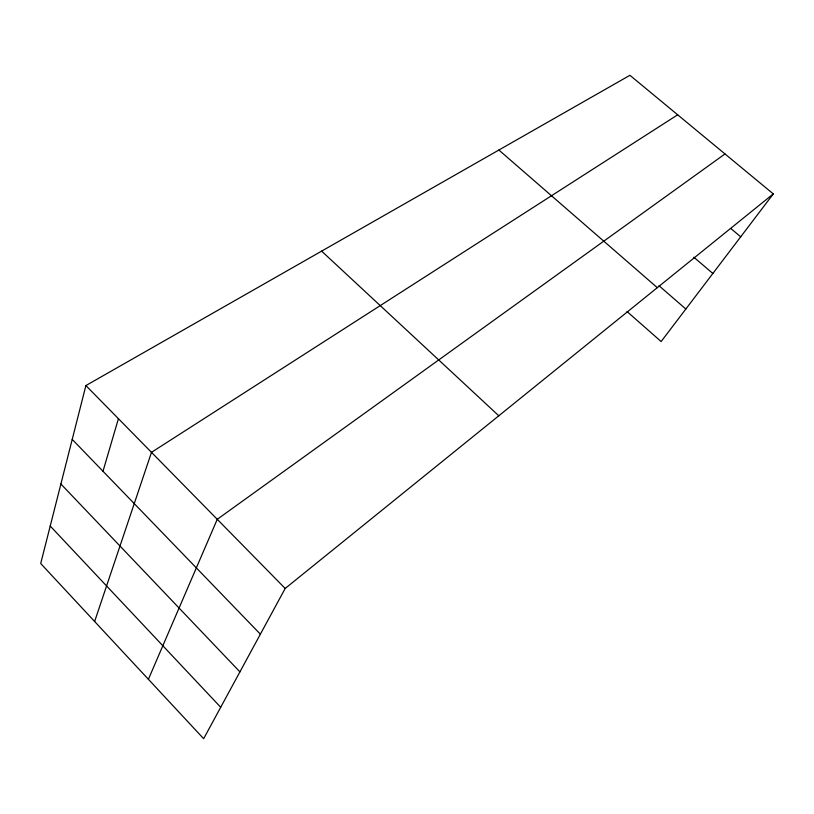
<?xml version="1.0" encoding="UTF-8"?>
<svg xmlns="http://www.w3.org/2000/svg" width="814" height="814" viewBox="0 0 814 814"><rect width="100%" height="100%" fill="white"/><g stroke="black" fill="none" stroke-linecap="round" stroke-linejoin="round"><path stroke-width="1.22" d="M85.897 385.561L40.7 563.512L203.653 738.695L285.185 588.461L773.3 193.905L629.924 75.305L85.897 385.561L285.185 588.461M102.991 471.255L118.427 418.681M94.628 621.489L151.485 452.34L677.675 114.805M148.402 679.303L217.257 519.301L724.989 153.948M773.3 193.905L661.141 341.544L627.034 311.538M731.043 228.673L740.709 236.813M693.823 257.214L712.85 273.484M659.014 285.734L685.846 309.025M498.89 150.041L657.305 287.668M321.622 251.129L498.809 415.791M72.222 439.397L260.378 634.177M60.897 484.004L239.916 671.876M50.214 526.037L220.706 707.264"/></g></svg>
